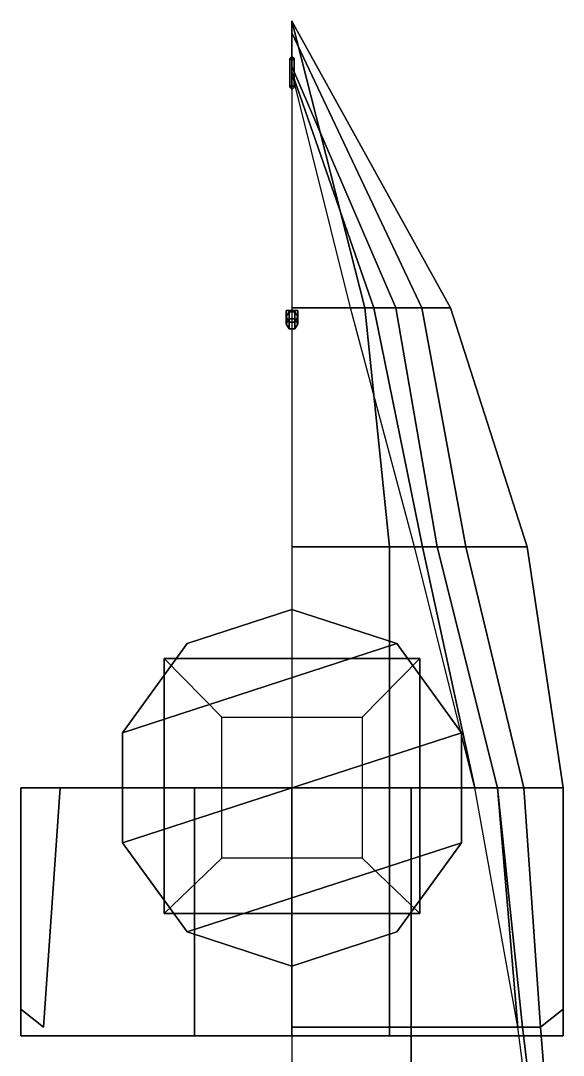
# Model space of a CAD drawing. Extents: x -5.2 to 5.2, y -31.7 to 31.7.
# Drawn here: x -5.1 to 5.1, y 12.24 to 31.69 of the extents above; entities that cross this region are included whole.
import ezdxf

# ---------------------------------------------------------------- set-up
doc = ezdxf.new("R2010")
doc.units = 0
doc.layers.get('0').update_dxf_attribs({"linetype": 'CONTINUOUS'})

msp = doc.modelspace()

# ---------------------------------------------------------------- linework, layer by layer
for points in [[(1.37, 26.29, 3.19), (2.98, 26.29, 3.1), (0, 31.68, 3.18), (0, 31.69, 3.26)], [(0, 31.69, 3.29), (0, 26.29, 3.21), (1.37, 26.29, 3.19), (0, 31.69, 3.26)], [(0, 31.68, 3.18), (2.98, 26.29, 3.1), (2.44, 26.29, 2.21), (0, 31.46, 2.21)], [(0, 31.46, 2.21), (2.44, 26.29, 2.21), (1.95, 26.29, 1.33), (0, 30.83, -0.52)], [(0, 31.02, 3.25), (-0.04, 30.98, 3.25), (-0.04, 30.98, 6.72), (0, 31.02, 6.72)], [(0.04, 30.98, 6.72), (0, 31.02, 6.72), (-0.04, 30.98, 6.72), (0, 30.94, 6.72)], [(-0.04, 30.44, 3.25), (0, 30.4, 3.25), (0, 30.94, 5.35), (-0.04, 30.98, 5.33)], [(0, 30.48, 3.25), (-0.04, 30.44, 3.25), (-0.04, 30.98, 5.33), (0, 30.94, 5.04)], [(-0.04, 30.98, 3.25), (0, 30.94, 3.25), (0, 30.94, 6.72), (-0.04, 30.98, 6.72)], [(0.04, 30.98, 3.25), (0, 31.02, 3.25), (0, 31.02, 6.72), (0.04, 30.98, 6.72)], [(0, 30.4, 3.25), (0.04, 30.44, 3.25), (0.04, 30.98, 5.33), (0, 30.94, 5.35)], [(0.04, 30.44, 3.25), (0, 30.48, 3.25), (0, 30.94, 5.04), (0.04, 30.98, 5.33)], [(0, 30.94, 3.25), (0.04, 30.98, 3.25), (0.04, 30.98, 6.72), (0, 30.94, 6.72)], [(0, 30.83, -0.52), (1.95, 26.29, 1.33), (1.54, 26.29, 0.32), (0, 30.722, -0.99)], [(0, 30.722, -0.99), (1.54, 26.29, 0.32), (1.1, 26.29, -0.99), (0, 30.722, -0.99)], [(0, 26.29, 3.21), (0, 21.8, 3.05), (1.83, 21.8, 3.02), (1.37, 26.29, 3.19)], [(1.54, 26.29, 0.32), (2.45, 21.8, -0.68), (2.3, 21.8, -1), (1.1, 26.29, -0.99)], [(1.83, 21.8, 3.02), (4.42, 21.8, 2.89), (2.98, 26.29, 3.1), (1.37, 26.29, 3.19)], [(1.95, 26.29, 1.33), (2.73, 21.8, -0.06), (2.45, 21.8, -0.68), (1.54, 26.29, 0.32)], [(2.44, 26.29, 2.21), (3.27, 21.8, 0.99), (2.73, 21.8, -0.06), (1.95, 26.29, 1.33)], [(2.98, 26.29, 3.1), (4.42, 21.8, 2.89), (3.27, 21.8, 0.99), (2.44, 26.29, 2.21)], [(-0.11, 26.24, 4.39), (-0.055, 26.24, 4.21), (-0.055, 26.22, 4.2), (-0.11, 26.13, 4.36)], [(-0.055, 26.24, 4.58), (-0.11, 26.24, 4.39), (-0.11, 26.13, 4.36), (-0.055, 26.02, 4.55)], [(0.11, 26.24, 4.39), (-0.11, 26.24, 4.39), (-0.055, 26.24, 4.58), (0.055, 26.24, 4.58)], [(0.055, 26.24, 4.21), (-0.055, 26.24, 4.21), (-0.11, 26.24, 4.39), (0.11, 26.24, 4.39)], [(-0.055, 26.085, 4.03), (-0.11, 25.99, 4.21), (-0.11, 26.13, 4.36), (-0.055, 26.22, 4.2)], [(-0.11, 25.99, 4.21), (-0.055, 25.895, 4.34), (-0.055, 26.02, 4.55), (-0.11, 26.13, 4.36)], [(-0.055, 26.085, 3.18), (-0.11, 25.99, 3.18), (-0.11, 25.99, 4.21), (-0.055, 26.085, 4.03)], [(-0.055, 26.24, 4.21), (0.055, 26.24, 4.21), (0.055, 26.22, 4.2), (-0.055, 26.22, 4.2)], [(0.055, 26.24, 4.58), (-0.055, 26.24, 4.58), (-0.055, 26.02, 4.55), (0.055, 26.02, 4.55)], [(0.055, 26.085, 4.03), (-0.055, 26.085, 4.03), (-0.055, 26.22, 4.2), (0.055, 26.22, 4.2)], [(0.055, 26.085, 3.18), (-0.055, 26.085, 3.18), (-0.055, 26.085, 4.03), (0.055, 26.085, 4.03)], [(0.055, 26.24, 4.21), (0.11, 26.24, 4.39), (0.11, 26.13, 4.36), (0.055, 26.22, 4.2)], [(0.11, 26.24, 4.39), (0.055, 26.24, 4.58), (0.055, 26.02, 4.55), (0.11, 26.13, 4.36)], [(0.11, 25.99, 4.21), (0.055, 26.085, 4.03), (0.055, 26.22, 4.2), (0.11, 26.13, 4.36)], [(0.055, 25.895, 4.34), (0.11, 25.99, 4.21), (0.11, 26.13, 4.36), (0.055, 26.02, 4.55)], [(0.11, 25.99, 3.18), (0.055, 26.085, 3.18), (0.055, 26.085, 4.03), (0.11, 25.99, 4.21)], [(-0.11, 25.99, 3.18), (-0.055, 25.895, 3.18), (-0.055, 25.895, 4.34), (-0.11, 25.99, 4.21)], [(-0.055, 25.895, 4.34), (0.055, 25.895, 4.34), (0.055, 26.02, 4.55), (-0.055, 26.02, 4.55)], [(-0.055, 25.895, 3.18), (0.055, 25.895, 3.18), (0.055, 25.895, 4.34), (-0.055, 25.895, 4.34)], [(0.055, 25.895, 3.18), (0.11, 25.99, 3.18), (0.11, 25.99, 4.21), (0.055, 25.895, 4.34)], [(0, 21.8, 3.05), (0, 17.27, 2.92), (1.83, 17.27, 2.89), (1.83, 21.8, 3.02)], [(1.83, 17.27, 2.89), (5.1, 17.27, 2.68), (4.42, 21.8, 2.89), (1.83, 21.8, 3.02)], [(2.45, 21.8, -0.68), (3.435, 17.27, -1), (3.435, 17.27, -1), (2.3, 21.8, -1)], [(2.73, 21.8, -0.06), (3.86, 17.27, -0.19), (3.435, 17.27, -1), (2.45, 21.8, -0.68)], [(3.27, 21.8, 0.99), (4.36, 17.27, 0.86), (3.86, 17.27, -0.19), (2.73, 21.8, -0.06)], [(4.42, 21.8, 2.89), (5.1, 17.27, 2.68), (4.36, 17.27, 0.86), (3.27, 21.8, 0.99)], [(-1.969, 19.98, 3.95), (-3.186, 18.305, 3.95), (1.969, 19.98, 3.95), (0, 20.62, 3.95)], [(0, 20.62, 3.95), (1.969, 19.98, 3.95), (-3.186, 18.305, 3.95), (-1.969, 19.98, 3.95)], [(-1.969, 19.98, 3.95), (-1.969, 19.98, 4.9), (0, 20.62, 4.9), (0, 20.62, 3.95)], [(0, 20.62, 3.95), (0, 20.62, 4.9), (-1.969, 19.98, 4.9), (-1.969, 19.98, 3.95)], [(0, 20.62, 3.95), (0, 20.62, 4.9), (1.969, 19.98, 4.9), (1.969, 19.98, 3.95)], [(1.969, 19.98, 3.95), (1.969, 19.98, 4.9), (0, 20.62, 4.9), (0, 20.62, 3.95)], [(1.969, 19.98, 3.95), (3.186, 18.305, 3.95), (-3.186, 16.235, 3.95), (-3.186, 18.305, 3.95)], [(-3.186, 18.305, 3.95), (-3.186, 16.235, 3.95), (3.186, 18.305, 3.95), (1.969, 19.98, 3.95)], [(-3.186, 18.305, 3.95), (-3.186, 18.305, 4.9), (-1.969, 19.98, 4.9), (-1.969, 19.98, 3.95)], [(-1.969, 19.98, 3.95), (-1.969, 19.98, 4.9), (-3.186, 18.305, 4.9), (-3.186, 18.305, 3.95)], [(3.186, 18.305, 3.95), (3.186, 18.305, 4.9), (1.969, 19.98, 4.9), (1.969, 19.98, 3.95)], [(1.969, 19.98, 3.95), (1.969, 19.98, 4.9), (3.186, 18.305, 4.9), (3.186, 18.305, 3.95)], [(-2.4, 19.7, 2.93), (-2.4, 14.91, 2.89), (-2.4, 14.91, 3.15), (-2.4, 19.7, 3.23)], [(2.4, 19.7, 3.23), (2.4, 19.7, 2.93), (-2.4, 19.7, 2.93), (-2.4, 19.7, 3.23)], [(-2.4, 19.7, 3.23), (-2.4, 14.91, 3.15), (-1.32, 15.95, 3.95), (-1.32, 18.6, 3.95)], [(1.32, 18.6, 3.95), (2.4, 19.7, 3.23), (-2.4, 19.7, 3.23), (-1.32, 18.6, 3.95)], [(1.32, 15.95, 3.95), (2.4, 14.91, 3.15), (2.4, 19.7, 3.23), (1.32, 18.6, 3.95)], [(2.4, 14.91, 3.15), (2.4, 14.91, 2.89), (2.4, 19.7, 2.93), (2.4, 19.7, 3.23)], [(-3.186, 16.235, 3.95), (-1.969, 14.56, 3.95), (3.186, 16.235, 3.95), (3.186, 18.305, 3.95)], [(3.186, 18.305, 3.95), (3.186, 16.235, 3.95), (-1.969, 14.56, 3.95), (-3.186, 16.235, 3.95)], [(-3.186, 18.305, 3.95), (-3.186, 18.305, 4.9), (-3.186, 16.235, 4.9), (-3.186, 16.235, 3.95)], [(-3.186, 16.235, 3.95), (-3.186, 16.235, 4.9), (-3.186, 18.305, 4.9), (-3.186, 18.305, 3.95)], [(3.186, 18.305, 3.95), (3.186, 18.305, 4.9), (3.186, 16.235, 4.9), (3.186, 16.235, 3.95)], [(3.186, 16.235, 3.95), (3.186, 16.235, 4.9), (3.186, 18.305, 4.9), (3.186, 18.305, 3.95)], [(-1.83, 17.27, 2.89), (-1.83, 12.61, 2.89), (-5.1, 12.61, 2.68), (-5.1, 17.27, 2.68)], [(-5.1, 17.27, 2.68), (-5.1, 12.61, 2.68), (-1.83, 12.61, 2.89), (-1.83, 17.27, 2.89)], [(-5.1, 17.27, 2.68), (-5.1, 13.11, 2.68), (-4.67, 12.77, 0.57), (-4.36, 17.27, 0.86)], [(-4.36, 17.27, 0.86), (-4.67, 12.77, 0.57), (-5.1, 13.11, 2.68), (-5.1, 17.27, 2.68)], [(0, 17.27, 2.92), (0, 12.61, 2.92), (-1.83, 12.61, 2.89), (-1.83, 17.27, 2.89)], [(-1.83, 17.27, 2.89), (-1.83, 12.61, 2.89), (0, 12.61, 2.92), (0, 17.27, 2.92)], [(0, 17.27, 0.86), (0, 12.77, 0.72), (2.24, 12.77, 0.69), (2.24, 17.27, 0.86)], [(1.83, 17.27, 2.89), (1.83, 12.61, 2.89), (0, 12.61, 2.92), (0, 17.27, 2.92)], [(0, 17.27, 2.92), (0, 12.61, 2.92), (1.83, 12.61, 2.89), (1.83, 17.27, 2.89)], [(1.83, 17.27, 2.89), (1.83, 12.61, 2.89), (5.1, 12.61, 2.68), (5.1, 17.27, 2.68)], [(5.1, 17.27, 2.68), (5.1, 12.61, 2.68), (1.83, 12.61, 2.89), (1.83, 17.27, 2.89)], [(2.24, 12.77, 0.69), (4.67, 12.77, 0.57), (4.36, 17.27, 0.86), (2.24, 17.27, 0.86)], [(3.86, 17.27, -0.19), (4.248, 12.77, -1), (4.248, 12.77, -1), (3.435, 17.27, -1)], [(4.36, 17.27, 0.86), (4.67, 12.77, 0.57), (4.33, 12.77, -0.76), (3.86, 17.27, -0.19)], [(3.86, 17.27, -0.19), (4.33, 12.77, -0.76), (4.248, 12.77, -1), (3.86, 17.27, -0.19)], [(4.36, 17.27, 0.86), (4.67, 12.77, 0.57), (5.1, 13.11, 2.68), (5.1, 17.27, 2.68)], [(5.1, 17.27, 2.68), (5.1, 13.11, 2.68), (4.67, 12.77, 0.57), (4.36, 17.27, 0.86)], [(-1.969, 14.56, 3.95), (-1.969, 14.56, 4.9), (-3.186, 16.235, 4.9), (-3.186, 16.235, 3.95)], [(-3.186, 16.235, 3.95), (-3.186, 16.235, 4.9), (-1.969, 14.56, 4.9), (-1.969, 14.56, 3.95)], [(3.186, 16.235, 3.95), (1.969, 14.56, 3.95), (0, 13.92, 3.95), (-1.969, 14.56, 3.95)], [(-1.969, 14.56, 3.95), (0, 13.92, 3.95), (1.969, 14.56, 3.95), (3.186, 16.235, 3.95)], [(1.969, 14.56, 3.95), (1.969, 14.56, 4.9), (3.186, 16.235, 4.9), (3.186, 16.235, 3.95)], [(3.186, 16.235, 3.95), (3.186, 16.235, 4.9), (1.969, 14.56, 4.9), (1.969, 14.56, 3.95)], [(-1.32, 15.95, 3.95), (-2.4, 14.91, 3.15), (2.4, 14.91, 3.15), (1.32, 15.95, 3.95)], [(-2.4, 14.91, 3.15), (-2.4, 14.91, 2.89), (2.4, 14.91, 2.89), (2.4, 14.91, 3.15)], [(-1.969, 14.56, 3.95), (-1.969, 14.56, 4.9), (0, 13.92, 4.9), (0, 13.92, 3.95)], [(0, 13.92, 3.95), (0, 13.92, 4.9), (-1.969, 14.56, 4.9), (-1.969, 14.56, 3.95)], [(1.969, 14.56, 3.95), (1.969, 14.56, 4.9), (0, 13.92, 4.9), (0, 13.92, 3.95)], [(0, 13.92, 3.95), (0, 13.92, 4.9), (1.969, 14.56, 4.9), (1.969, 14.56, 3.95)], [(0, 12.77, 0.72), (0, 8.18, 0.7), (2.24, 8.18, 0.66), (2.24, 12.77, 0.69)], [(2.24, 8.18, 0.66), (5.04, 8.18, 0.5), (4.67, 12.77, 0.57), (2.24, 12.77, 0.69)], [(4.33, 12.77, -0.76), (4.89, 8.18, -0.78), (4.838, 8.18, -1), (4.248, 12.77, -1)], [(4.67, 12.77, 0.57), (5.04, 8.18, 0.5), (4.89, 8.18, -0.78), (4.33, 12.77, -0.76)]]:
    msp.add_3dface(points)

doc.saveas('drawing.dxf')
